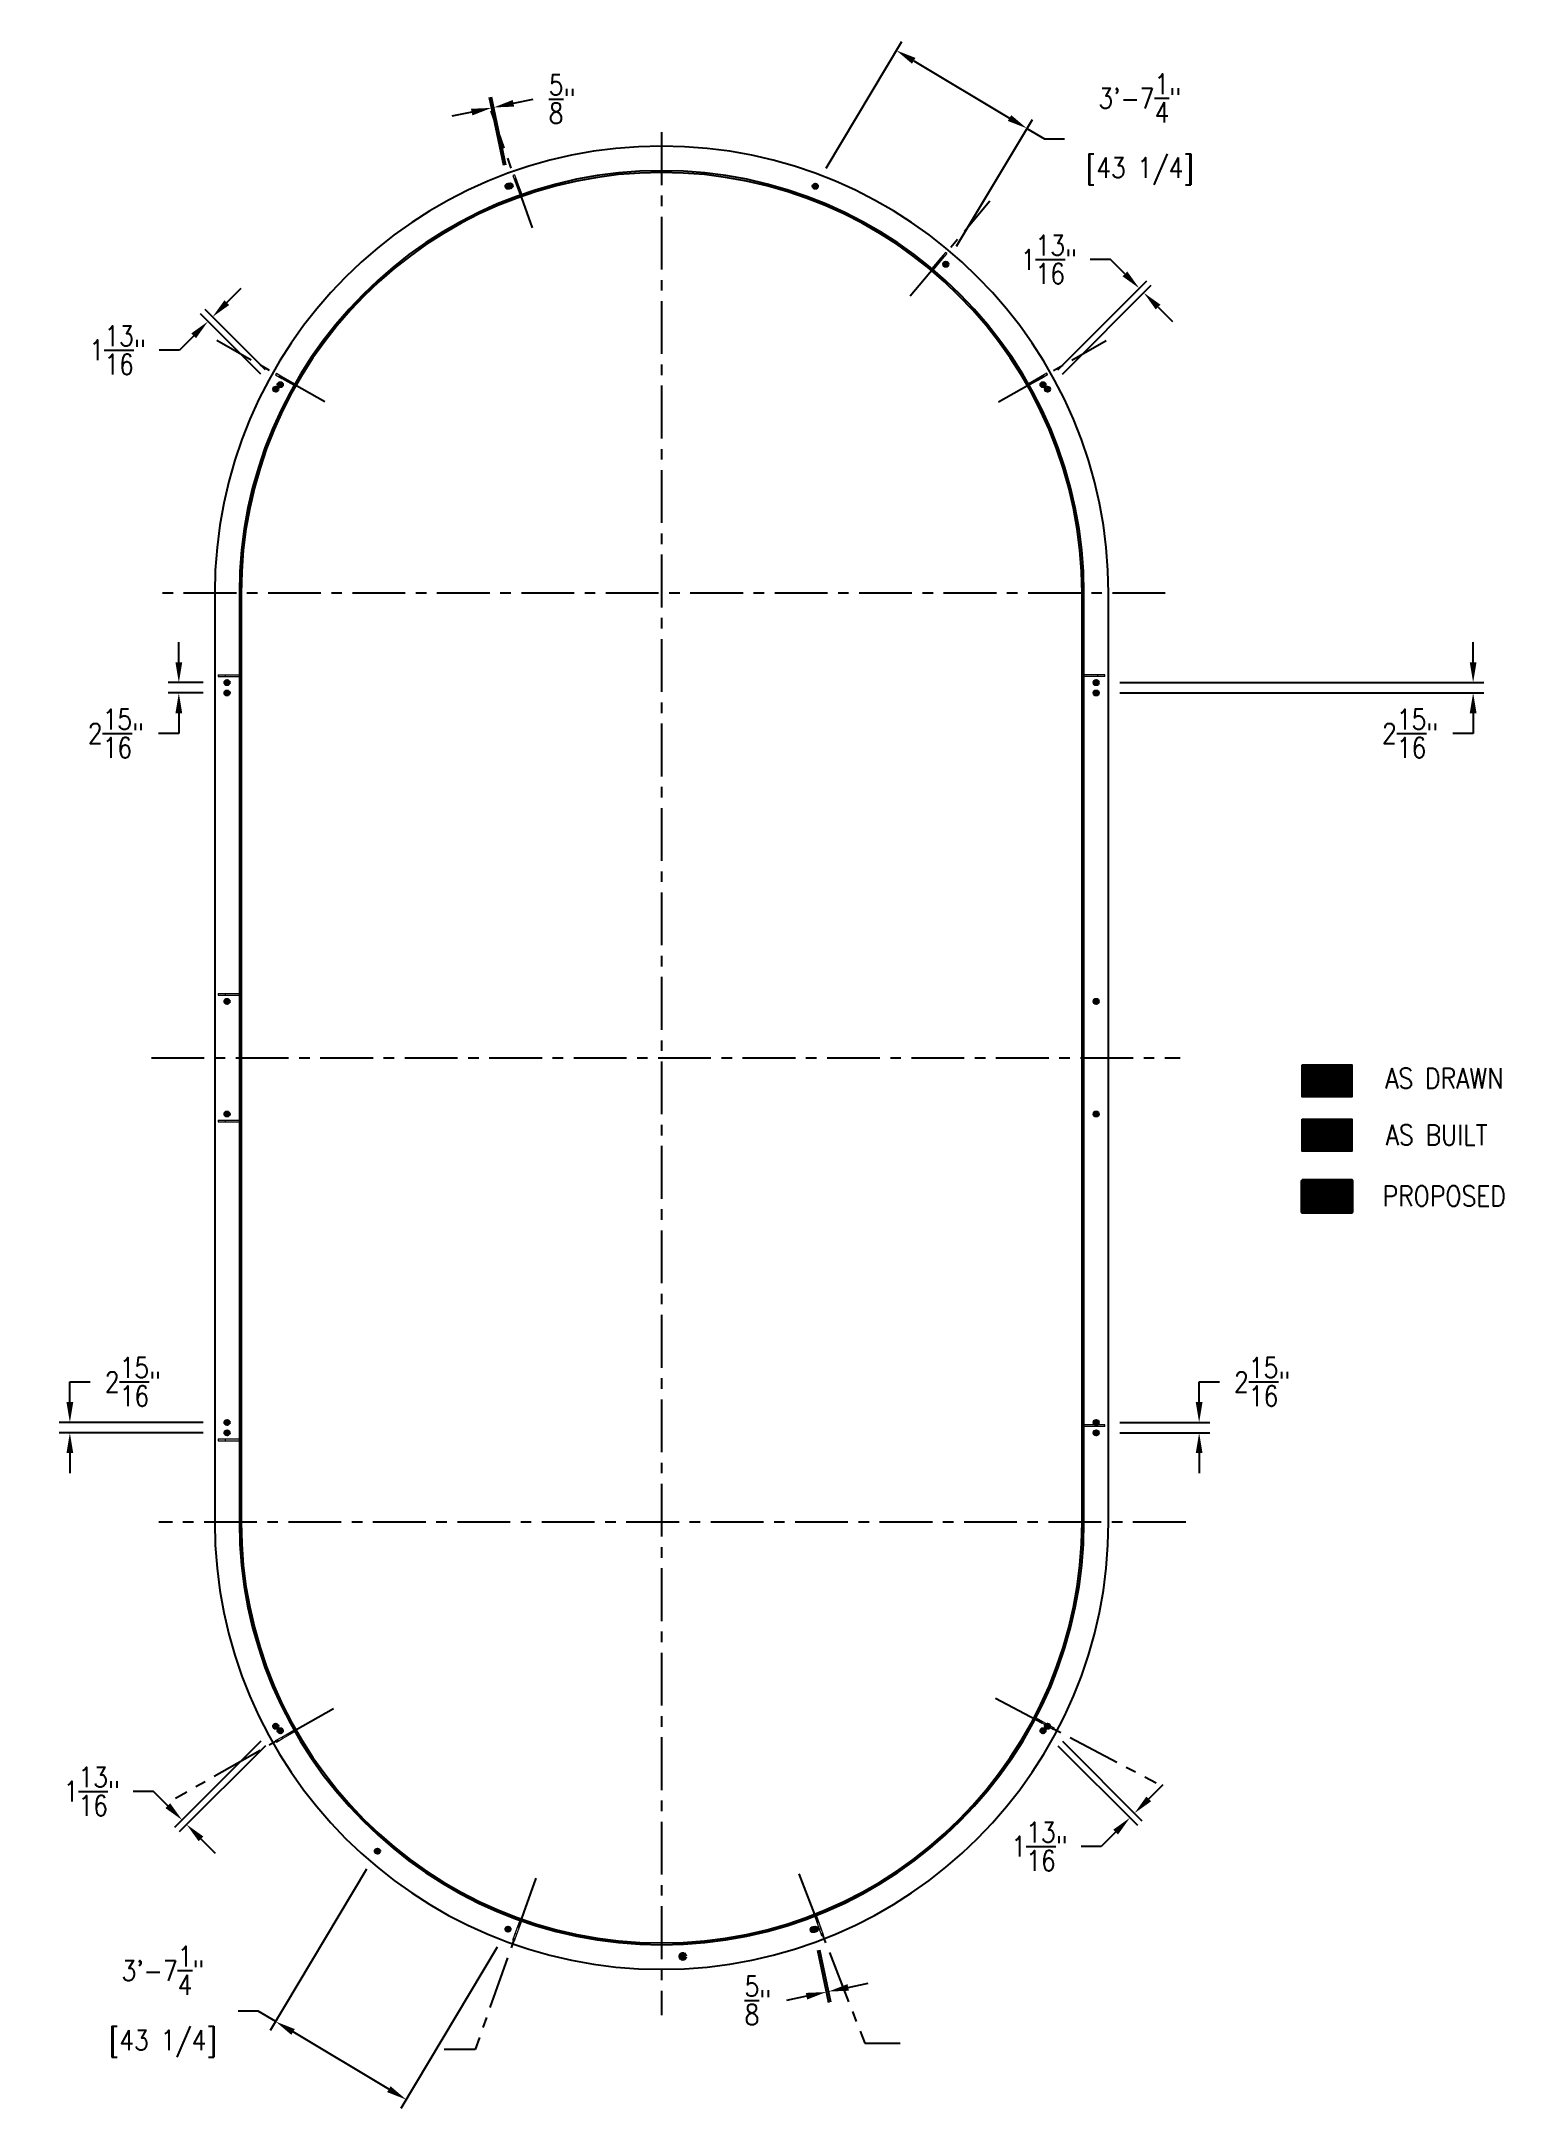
# Model space of a CAD drawing. Extents: x 1655 to 2071, y 233 to 820.
import ezdxf
from ezdxf.enums import TextEntityAlignment as Align

# ---------------------------------------------------------------- set-up
doc = ezdxf.new("R2010")
doc.units = 0
doc.header["$LTSCALE"] = 12
doc.header["$MEASUREMENT"] = 0
doc.header["$PDMODE"] = 33
doc.header["$PDSIZE"] = -0.5
doc.linetypes.add('CENTER', pattern=[2, 1.25, -0.25, 0.25, -0.25])
doc.layers.get('Defpoints').update_dxf_attribs({"linetype": 'CONTINUOUS'})
for name, color, linetype, lineweight in [('AM_0', 7, 'CONTINUOUS', 30), ('Equipment-AM_0', 7, 'CONTINUOUS', 50), ('Equipment-AM_2', 5, 'CONTINUOUS', 50)]:
    doc.layers.add(name, color=color, linetype=linetype, lineweight=lineweight)
for name, color, linetype in [('CENTER', 6, 'CENTER'), ('COVER', 3, 'CONTINUOUS'), ('DIM', 1, 'CONTINUOUS'), ('EXTERNALS', 3, 'CONTINUOUS'), ('SHELL', 40, 'CONTINUOUS')]:
    doc.layers.add(name, color=color, linetype=linetype)
doc.styles.add('ROMANS', font='ROMANS.shx', dxfattribs={"width": 0.85, "height": 5.76})
doc.styles.get("Standard").update_dxf_attribs({"font": 'sanss___.ttf'})
doc.dimstyles.get("Standard").update_dxf_attribs({"dimtxt": 0.18, "dimasz": 0.18, "dimexe": 0.18, "dimexo": 0.0625, "dimgap": 0.09, "dimtad": 0, "dimtih": 1, "dimtoh": 1, "dimdec": 4, "dimzin": 0, "dimdsep": 46, "dimtxsty": 'Standard', "dimcen": 0.09, "dimadec": 0, "dimazin": 0, "dimtfac": 1, "dimtdec": 4, "dimtofl": 0, "dimtmove": 0, "dimatfit": 3, "dimfxl": 1, "dimtolj": 1, "dimtzin": 0, "dimarcsym": 0})

# ---------------------------------------------------------------- blocks, each defined once
blk = doc.blocks.new('A$C85d14db1')
at = {"layer": 'AM_0', "lineweight": 18}
for p, q in [((79.38, 227.27), (76.8, 224.21)), ((76.99, 224.05), (76.8, 224.21)), ((79.76, 226.94), (77.18, 223.88)), ((80.66, 228.8), (79.38, 227.27)), ((79.76, 226.94), (79.38, 227.27)), ((81.05, 228.47), (79.76, 226.94)), ((81.05, 228.47), (80.66, 228.8)), ((109.44, 194.44), (107.71, 193.45)), ((109.69, 194), (107.95, 193.01)), ((109.69, 194), (109.44, 194.44)), ((107.71, 193.45), (104.23, 191.47)), ((107.95, 193.01), (104.48, 191.03)), ((107.95, 193.01), (107.71, 193.45)), ((43.74, -243.75), (43.97, -243.66))]:
    blk.add_line(p, q, dxfattribs=at)
at = {"layer": 'Equipment-AM_0', "lineweight": 18}
for p, q in [((-41.81, 250.86), (-42.28, 250.69)), ((-42.28, 250.69), (-41.59, 248.81)), ((-41.81, 250.86), (-41.12, 248.99)), ((-41.12, 248.99), (-41.59, 248.81)), ((-41.59, 248.81), (-40.22, 245.06)), ((-41.12, 248.99), (-39.75, 245.23)), ((-39.75, 245.23), (-39.99, 245.14)), ((-109.44, 194.44), (-109.69, 194)), ((-109.69, 194), (-107.95, 193.01)), ((-109.44, 194.44), (-107.71, 193.45)), ((-107.71, 193.45), (-107.95, 193.01)), ((-107.95, 193.01), (-104.48, 191.03)), ((-107.71, 193.45), (-104.23, 191.47)), ((-104.35, 191.25), (-104.48, 191.03)), ((-126, 108.82), (-126, 108.32)), ((-126, 108.82), (-124, 108.82)), ((-126, 108.32), (-124, 108.32)), ((-124, 108.82), (-124, 108.32)), ((-124, 108.82), (-120, 108.82)), ((-124, 108.32), (-120, 108.32)), ((124, 108.82), (120, 108.82)), ((124, 108.32), (120, 108.32)), ((124, 108.32), (124, 108.82)), ((126, 108.82), (124, 108.82)), ((126, 108.32), (124, 108.32)), ((126, 108.32), (126, 108.82)), ((-126, 18.25), (-126, 17.75)), ((-126, 18.25), (-124, 18.25)), ((-126, 17.75), (-124, 17.75)), ((-124, 18.25), (-124, 17.75)), ((-124, 18.25), (-120, 18.25)), ((-124, 17.75), (-120, 17.75)), ((-126, -17.75), (-126, -18.25)), ((-126, -17.75), (-124, -17.75)), ((-126, -18.25), (-124, -18.25)), ((-124, -17.75), (-124, -18.25)), ((-124, -17.75), (-120, -17.75)), ((-124, -18.25), (-120, -18.25)), ((124, -104.32), (120, -104.32)), ((124, -104.82), (120, -104.82)), ((124, -104.82), (124, -104.32)), ((126, -104.32), (124, -104.32)), ((126, -104.82), (124, -104.82)), ((126, -104.82), (126, -104.32)), ((-126, -108.32), (-126, -108.82)), ((-126, -108.32), (-124, -108.32)), ((-126, -108.82), (-124, -108.82)), ((-124, -108.32), (-124, -108.82)), ((-124, -108.32), (-120, -108.32)), ((-124, -108.82), (-120, -108.82)), ((106.27, -187.74), (106.39, -187.52)), ((109.87, -189.5), (106.39, -187.52)), ((-109.69, -194), (-107.95, -193.01)), ((-109.44, -194.44), (-107.71, -193.45)), ((-107.95, -193.01), (-104.48, -191.03)), ((-107.95, -193.01), (-107.71, -193.45)), ((-107.71, -193.45), (-104.23, -191.47)), ((-104.48, -191.03), (-104.35, -191.25)), ((109.62, -189.93), (106.15, -187.96)), ((109.62, -189.93), (109.87, -189.5)), ((111.36, -190.92), (109.62, -189.93)), ((111.61, -190.49), (109.87, -189.5)), ((111.36, -190.92), (111.61, -190.49)), ((-109.69, -194), (-109.44, -194.44)), ((-41.59, -248.81), (-40.22, -245.06)), ((-41.12, -248.99), (-39.75, -245.23)), ((-39.99, -245.14), (-39.75, -245.23)), ((44.87, -247.59), (43.5, -243.84)), ((43.74, -243.75), (43.97, -243.66)), ((45.34, -247.42), (43.97, -243.66)), ((-42.28, -250.69), (-41.59, -248.81)), ((-42.28, -250.69), (-41.81, -250.86)), ((-41.81, -250.86), (-41.12, -248.99)), ((-41.59, -248.81), (-41.12, -248.99)), ((44.87, -247.59), (45.34, -247.42)), ((45.56, -249.47), (44.87, -247.59)), ((46.03, -249.3), (45.34, -247.42)), ((45.56, -249.47), (46.03, -249.3))]:
    blk.add_line(p, q, dxfattribs=at)
blk = doc.blocks.new('*D350')
at = {"layer": 'COVER', "color": 0, "lineweight": -2, "transparency": 16777216}
for p, q in [((2062.22, 643.59), (2062.22, 649.35)), ((1961.85, 637.83), (2065.22, 637.83)), ((1961.85, 634.9), (2065.22, 634.9)), ((2062.22, 629.14), (2062.22, 623.38)), ((2062.22, 623.38), (2056.46, 623.38))]:
    blk.add_line(p, q, dxfattribs=at)
at = {"layer": 'COVER', "color": 0, "transparency": 16777216}
for points in [[(2061.26, 643.59), (2063.18, 643.59), (2062.22, 637.83)], [(2061.26, 629.14), (2063.18, 629.14), (2062.22, 634.9)]]:
    blk.add_solid(points, dxfattribs=at)
at = {"layer": 'Defpoints', "color": 0, "transparency": 16777216}
for p in [(1955.85, 637.83), (1955.85, 634.9), (2062.22, 634.9)]:
    blk.add_point(p, dxfattribs=at)
at = {"layer": 'COVER', "color": 0, "transparency": 16777216, "insert": (2044.31, 623.38), "char_height": 5.76, "attachment_point": 5, "style": 'ROMANS'}
blk.add_mtext('\\A1;2{\\H1x;\\S15/16;}"', dxfattribs=at)
blk = doc.blocks.new('*D351')
at = {"layer": 'COVER', "color": 0, "lineweight": -2, "transparency": 16777216}
for p, q in [((1694.4, 643.59), (1694.4, 649.35)), ((1701.35, 637.83), (1691.4, 637.83)), ((1701.35, 634.9), (1691.4, 634.9)), ((1694.4, 629.14), (1694.4, 623.38)), ((1694.4, 623.38), (1688.64, 623.38))]:
    blk.add_line(p, q, dxfattribs=at)
at = {"layer": 'COVER', "color": 0, "transparency": 16777216}
for points in [[(1693.44, 643.59), (1695.36, 643.59), (1694.4, 637.83)], [(1693.44, 629.14), (1695.36, 629.14), (1694.4, 634.9)]]:
    blk.add_solid(points, dxfattribs=at)
at = {"layer": 'Defpoints', "color": 0, "transparency": 16777216}
for p in [(1694.4, 634.9), (1707.35, 637.83), (1707.35, 634.9)]:
    blk.add_point(p, dxfattribs=at)
at = {"layer": 'COVER', "color": 0, "transparency": 16777216, "insert": (1676.5, 623.38), "char_height": 5.76, "attachment_point": 5, "style": 'ROMANS'}
blk.add_mtext('\\A1;2{\\H1x;\\S15/16;}"', dxfattribs=at)
blk = doc.blocks.new('*D352')
at = {"layer": 'COVER', "color": 0, "lineweight": -2, "transparency": 16777216}
for p, q in [((1984.35, 433.41), (1984.35, 439.17)), ((1984.35, 439.17), (1990.11, 439.17)), ((1961.85, 427.65), (1987.35, 427.65)), ((1961.85, 424.71), (1987.35, 424.71)), ((1984.35, 418.95), (1984.35, 413.19))]:
    blk.add_line(p, q, dxfattribs=at)
at = {"layer": 'COVER', "color": 0, "transparency": 16777216}
for points in [[(1983.39, 433.41), (1985.31, 433.41), (1984.35, 427.65)], [(1983.39, 418.95), (1985.31, 418.95), (1984.35, 424.71)]]:
    blk.add_solid(points, dxfattribs=at)
at = {"layer": 'Defpoints', "color": 0, "transparency": 16777216}
for p in [(1955.85, 427.65), (1955.85, 424.71), (1984.35, 427.65)]:
    blk.add_point(p, dxfattribs=at)
at = {"layer": 'COVER', "color": 0, "transparency": 16777216, "insert": (2002.26, 439.17), "char_height": 5.76, "attachment_point": 5, "style": 'ROMANS'}
blk.add_mtext('\\A1;2{\\H1x;\\S15/16;}"', dxfattribs=at)
blk = doc.blocks.new('*D353')
at = {"layer": 'COVER', "color": 0, "lineweight": -2, "transparency": 16777216}
for p, q in [((1663.43, 433.41), (1663.43, 439.17)), ((1663.43, 439.17), (1669.19, 439.17)), ((1701.35, 427.65), (1660.43, 427.65)), ((1701.35, 424.71), (1660.43, 424.71)), ((1663.43, 418.95), (1663.43, 413.19))]:
    blk.add_line(p, q, dxfattribs=at)
at = {"layer": 'COVER', "color": 0, "transparency": 16777216}
for points in [[(1662.47, 433.41), (1664.39, 433.41), (1663.43, 427.65)], [(1662.47, 418.95), (1664.39, 418.95), (1663.43, 424.71)]]:
    blk.add_solid(points, dxfattribs=at)
at = {"layer": 'Defpoints', "color": 0, "transparency": 16777216}
for p in [(1663.43, 427.65), (1707.35, 427.65), (1707.35, 424.71)]:
    blk.add_point(p, dxfattribs=at)
at = {"layer": 'COVER', "color": 0, "transparency": 16777216, "insert": (1681.34, 439.17), "char_height": 5.76, "attachment_point": 5, "style": 'ROMANS'}
blk.add_mtext('\\A1;2{\\H1x;\\S15/16;}"', dxfattribs=at)
blk = doc.blocks.new('*D354')
at = {"layer": 'COVER', "color": 0, "lineweight": -2, "transparency": 16777216}
for p, q in [((1708.05, 745.81), (1712.12, 749.89)), ((1717.7, 725.45), (1700.57, 742.58)), ((1718.98, 726.73), (1701.85, 743.86)), ((1698.62, 736.39), (1694.55, 732.31)), ((1694.55, 732.31), (1688.79, 732.31))]:
    blk.add_line(p, q, dxfattribs=at)
at = {"layer": 'COVER', "color": 0, "transparency": 16777216}
for points in [[(1707.37, 746.49), (1708.73, 745.13), (1703.97, 741.74)], [(1697.94, 737.06), (1699.3, 735.71), (1702.69, 740.46)]]:
    blk.add_solid(points, dxfattribs=at)
at = {"layer": 'Defpoints', "color": 0, "transparency": 16777216}
for p in [(1703.97, 741.74), (1723.22, 722.49), (1721.94, 721.21)]:
    blk.add_point(p, dxfattribs=at)
at = {"layer": 'COVER', "color": 0, "transparency": 16777216, "insert": (1676.99, 732.31), "char_height": 5.76, "attachment_point": 5, "style": 'ROMANS'}
blk.add_mtext('\\A1;1{\\H1x;\\S13/16;}"', dxfattribs=at)
blk = doc.blocks.new('*D355')
at = {"layer": 'COVER', "color": 0, "lineweight": -2, "transparency": 16777216}
for p, q in [((1777.62, 799.93), (1771.98, 798.75)), ((1786.71, 784.74), (1782.64, 804.06)), ((1787.3, 784.86), (1783.23, 804.18)), ((1789.49, 802.43), (1795.12, 803.62))]:
    blk.add_line(p, q, dxfattribs=at)
at = {"layer": 'COVER', "color": 0, "transparency": 16777216}
for points in [[(1777.42, 800.87), (1777.82, 798.99), (1783.26, 801.12)], [(1789.29, 803.37), (1789.69, 801.49), (1783.85, 801.24)]]:
    blk.add_solid(points, dxfattribs=at)
at = {"layer": 'Defpoints', "color": 0, "transparency": 16777216}
for p in [(1783.85, 801.24), (1787.94, 778.87), (1788.54, 778.99)]:
    blk.add_point(p, dxfattribs=at)
at = {"layer": 'COVER', "color": 0, "transparency": 16777216, "insert": (1803.3, 803.62), "char_height": 5.76, "attachment_point": 5, "style": 'ROMANS'}
blk.add_mtext('\\A1;{\\H1x;\\S5/8;}"', dxfattribs=at)
blk = doc.blocks.new('*D356')
at = {"layer": 'COVER', "color": 0, "lineweight": -2, "transparency": 16777216}
for p, q in [((1878.33, 784.01), (1899.84, 820.03)), ((1903.25, 814.5), (1930.47, 798.25)), ((1915.44, 761.85), (1936.95, 797.87)), ((1935.41, 795.29), (1940.36, 792.34)), ((1940.36, 792.34), (1946.12, 792.34))]:
    blk.add_line(p, q, dxfattribs=at)
at = {"layer": 'COVER', "color": 0, "transparency": 16777216}
for points in [[(1903.74, 815.33), (1902.75, 813.68), (1898.3, 817.45)], [(1930.96, 799.07), (1929.98, 797.42), (1935.41, 795.29)]]:
    blk.add_solid(points, dxfattribs=at)
at = {"layer": 'Defpoints', "color": 0, "transparency": 16777216}
for p in [(1935.41, 795.29), (1875.26, 778.86), (1912.37, 756.7)]:
    blk.add_point(p, dxfattribs=at)
at = {"layer": 'COVER', "color": 0, "transparency": 16777216, "char_height": 5.76, "attachment_point": 5, "style": 'ROMANS'}
for s, insert in [('\\A1;3\'-7{\\H1x;\\S1/4;}"', (1967.47, 803.86)), ('\\A1;[43 1/4]', (1967.47, 783.15))]:
    blk.add_mtext(s, dxfattribs=dict(at, insert=insert))
blk = doc.blocks.new('*D357')
at = {"layer": 'COVER', "color": 0, "lineweight": -2, "transparency": 16777216}
for p, q in [((1959.19, 758.02), (1953.43, 758.02)), ((1963.26, 753.95), (1959.19, 758.02)), ((1944.21, 726.74), (1969.46, 752)), ((1945.5, 725.45), (1970.74, 750.72)), ((1972.7, 744.53), (1976.77, 740.46))]:
    blk.add_line(p, q, dxfattribs=at)
at = {"layer": 'COVER', "color": 0, "transparency": 16777216}
for points in [[(1963.94, 754.63), (1962.58, 753.27), (1967.34, 749.88)], [(1973.37, 745.21), (1972.02, 743.85), (1968.62, 748.6)]]:
    blk.add_solid(points, dxfattribs=at)
at = {"layer": 'Defpoints', "color": 0, "transparency": 16777216}
for p in [(1967.34, 749.88), (1939.97, 722.49), (1941.26, 721.21)]:
    blk.add_point(p, dxfattribs=at)
at = {"layer": 'COVER', "color": 0, "transparency": 16777216, "insert": (1941.63, 758.02), "char_height": 5.76, "attachment_point": 5, "style": 'ROMANS'}
blk.add_mtext('\\A1;1{\\H1x;\\S13/16;}"', dxfattribs=at)
blk = doc.blocks.new('*D358')
at = {"layer": 'COVER', "color": 0, "lineweight": -2, "transparency": 16777216}
for p, q in [((1944.22, 335.81), (1966.81, 313.21)), ((1945.5, 337.09), (1968.09, 314.49)), ((1970.05, 320.69), (1974.12, 324.76)), ((1956.55, 307.19), (1950.79, 307.19)), ((1960.62, 311.26), (1956.55, 307.19))]:
    blk.add_line(p, q, dxfattribs=at)
at = {"layer": 'COVER', "color": 0, "transparency": 16777216}
for points in [[(1969.37, 321.37), (1970.72, 320.01), (1965.97, 316.62)], [(1959.94, 311.94), (1961.3, 310.58), (1964.69, 315.34)]]:
    blk.add_solid(points, dxfattribs=at)
at = {"layer": 'Defpoints', "color": 0, "transparency": 16777216}
for p in [(1941.25, 341.33), (1939.97, 340.05), (1964.69, 315.34)]:
    blk.add_point(p, dxfattribs=at)
at = {"layer": 'COVER', "color": 0, "transparency": 16777216, "insert": (1938.99, 307.19), "char_height": 5.76, "attachment_point": 5, "style": 'ROMANS'}
blk.add_mtext('\\A1;1{\\H1x;\\S13/16;}"', dxfattribs=at)
blk = doc.blocks.new('*D359')
at = {"layer": 'COVER', "color": 0, "lineweight": -2, "transparency": 16777216}
for p, q in [((1875.9, 277.68), (1879.01, 262.89)), ((1876.49, 277.81), (1879.61, 263.01)), ((1872.76, 264.64), (1867.12, 263.45)), ((1884.62, 267.13), (1890.26, 268.32))]:
    blk.add_line(p, q, dxfattribs=at)
at = {"layer": 'COVER', "color": 0, "transparency": 16777216}
for points in [[(1872.56, 265.57), (1872.96, 263.7), (1878.39, 265.82)], [(1884.43, 268.07), (1884.82, 266.19), (1878.99, 265.95)]]:
    blk.add_solid(points, dxfattribs=at)
at = {"layer": 'Defpoints', "color": 0, "transparency": 16777216}
for p in [(1874.66, 283.55), (1875.25, 283.68), (1878.39, 265.82)]:
    blk.add_point(p, dxfattribs=at)
at = {"layer": 'COVER', "color": 0, "transparency": 16777216, "insert": (1858.94, 263.45), "char_height": 5.76, "attachment_point": 5, "style": 'ROMANS'}
blk.add_mtext('\\A1;{\\H1x;\\S5/8;}"', dxfattribs=at)
blk = doc.blocks.new('*D360')
at = {"layer": 'COVER', "color": 0, "lineweight": -2, "transparency": 16777216}
for p, q in [((1747.75, 300.69), (1720.38, 254.85)), ((1784.87, 278.53), (1757.49, 232.69)), ((1716.97, 260.38), (1711.21, 260.38)), ((1721.92, 257.43), (1716.97, 260.38)), ((1754.08, 238.22), (1726.86, 254.47))]:
    blk.add_line(p, q, dxfattribs=at)
at = {"layer": 'COVER', "color": 0, "transparency": 16777216}
for points in [[(1727.35, 255.3), (1726.37, 253.65), (1721.92, 257.43)], [(1754.58, 239.04), (1753.59, 237.39), (1759.03, 235.26)]]:
    blk.add_solid(points, dxfattribs=at)
at = {"layer": 'Defpoints', "color": 0, "transparency": 16777216}
for p in [(1750.83, 305.84), (1787.94, 283.68), (1721.92, 257.43)]:
    blk.add_point(p, dxfattribs=at)
at = {"layer": 'COVER', "color": 0, "transparency": 16777216, "char_height": 5.76, "attachment_point": 5, "style": 'ROMANS'}
for s, insert in [('\\A1;3\'-7{\\H1x;\\S1/4;}"', (1689.86, 271.9)), ('\\A1;[43 1/4]', (1689.86, 251.19))]:
    blk.add_mtext(s, dxfattribs=dict(at, insert=insert))
blk = doc.blocks.new('*D361')
at = {"layer": 'COVER', "color": 0, "lineweight": -2, "transparency": 16777216}
for p, q in [((1717.7, 337.09), (1693.21, 312.58)), ((1718.98, 335.81), (1694.49, 311.29)), ((1687.18, 322.84), (1681.42, 322.84)), ((1691.25, 318.77), (1687.18, 322.84)), ((1700.69, 309.35), (1704.76, 305.27))]:
    blk.add_line(p, q, dxfattribs=at)
at = {"layer": 'COVER', "color": 0, "transparency": 16777216}
for points in [[(1691.93, 319.45), (1690.58, 318.09), (1695.33, 314.7)], [(1701.37, 310.02), (1700.01, 308.67), (1696.61, 313.42)]]:
    blk.add_solid(points, dxfattribs=at)
at = {"layer": 'Defpoints', "color": 0, "transparency": 16777216}
for p in [(1721.94, 341.34), (1723.22, 340.05), (1695.33, 314.7)]:
    blk.add_point(p, dxfattribs=at)
at = {"layer": 'COVER', "color": 0, "transparency": 16777216, "insert": (1669.63, 322.84), "char_height": 5.76, "attachment_point": 5, "style": 'ROMANS'}
blk.add_mtext('\\A1;1{\\H1x;\\S13/16;}"', dxfattribs=at)

msp = doc.modelspace()

# ---------------------------------------------------------------- hatches: boundary and pattern name
at = {"layer": 'COVER'}
h = msp.add_hatch(dxfattribs=at)
h.set_pattern_fill('ANSI31', color=256)
h.paths.add_polyline_path([(1722.69219, 721.20937, 1), (1721.19219, 721.20937, 1)])
h.paths.add_polyline_path([(1788.69219, 778.86562, 1), (1787.19219, 778.86562, 1)])
h.paths.add_polyline_path([(1913.1175, 756.69927, 1), (1911.6175, 756.69927, 1)])
h.paths.add_polyline_path([(1939.22344, 722.49062, 1), (1940.72344, 722.49062, 1)])
h.paths.add_polyline_path([(1955.84844, 637.83437, 1), (1954.34844, 637.83437, 1)])
h.paths.add_polyline_path([(1954.34844, 547.27187, 1), (1955.84844, 547.27187, 1)])
h.paths.add_polyline_path([(1955.84844, 515.27187, 1), (1954.34844, 515.27187, 1)])
h.paths.add_polyline_path([(1954.34844, 424.70937, 1), (1955.84844, 424.70937, 1)])
h.paths.add_polyline_path([(1940.72344, 340.05312, 1), (1939.22344, 340.05312, 1)])
h.paths.add_polyline_path([(1875.41094, 283.55312, 1), (1873.91094, 283.55312, 1)])
h.paths.add_polyline_path([(1787.19173, 283.68233, 1), (1788.69173, 283.68233, 1)])
h.paths.add_polyline_path([(1722.68904, 341.33621, 1), (1721.18904, 341.33621, 1)])
h.paths.add_polyline_path([(1708.84844, 427.64687, 1), (1707.34844, 427.64687, 1)])
h.paths.add_polyline_path([(1708.84844, 515.27187, 1), (1707.34844, 515.27187, 1)])
h.paths.add_polyline_path([(1708.84844, 547.27187, 1), (1707.34844, 547.27187, 1)])
h.paths.add_polyline_path([(1707.34844, 634.89687, 1), (1708.84844, 634.89687, 1)])
h = msp.add_hatch(dxfattribs=at)
h.set_pattern_fill('ANSI31', color=256)
h.paths.add_polyline_path([(2027.72163, 529.23827), (2013.66328, 529.23827), (2013.66328, 520.14792), (2027.72163, 520.14792)])
at = {"layer": 'COVER', "true_color": 0xcd2027}
h = msp.add_hatch(dxfattribs=at)
h.set_pattern_fill('ANSI31', color=242)
h.set_pattern_definition([(45, (0, -15.423), (-0.088388348, 0.088388348), [])])
h.paths.add_polyline_path([(2027.72163, 513.81527), (2013.66328, 513.81527), (2013.66328, 504.72492), (2027.72163, 504.72492)])
at = {"layer": 'COVER'}
h = msp.add_hatch(dxfattribs=at)
h.set_pattern_fill('ANSI31', color=5)
h.paths.add_polyline_path([(1837.59844, 275.94625, -0.001518573), (1836.84922, 275.91208, 0.40092673), (1837.59844, 275.19625)])
h.paths.add_polyline_path([(1837.59844, 276.69625, 0.414213562), (1836.84844, 275.94625, 0.011394547), (1836.84922, 275.91208, 0.001518573), (1837.59844, 275.94625)])
h.paths.add_polyline_path([(1837.59844, 276.69625), (1837.59844, 275.94625, 0.001518573), (1838.34744, 275.98497, 0.399165131)])
h.paths.add_polyline_path([(1838.34844, 275.94625, 0.012913344), (1838.34744, 275.98497, -0.001518573), (1837.59844, 275.94625), (1837.59844, 275.19625, 0.414213562)])
at = {"layer": 'DIM', "true_color": 0xcd2027}
h = msp.add_hatch(dxfattribs=at)
h.set_pattern_fill('ANSI31', color=242)
h.paths.add_polyline_path([(1708.84844, 637.83437, 1), (1707.34844, 637.83437, 1)])
h.paths.add_polyline_path([(1723.97344, 722.49062, 1), (1722.47344, 722.49062, 1)])
h.paths.add_polyline_path([(1789.28594, 778.99062, 1), (1787.78594, 778.99062, 1)])
h.paths.add_polyline_path([(1876.00516, 778.8614, 1), (1874.50516, 778.8614, 1)])
h.paths.add_polyline_path([(1940.50785, 721.20753, 1), (1942.00785, 721.20753, 1)])
h.paths.add_polyline_path([(1955.84844, 634.89687, 1), (1954.34844, 634.89687, 1)])
h.paths.add_polyline_path([(1955.84844, 427.64687, 1), (1954.34844, 427.64687, 0.301221546), (1954.80604, 426.95622), (1955.39084, 426.95622, 0.301221546)])
h.paths.add_polyline_path([(1941.22048, 341.33737), (1940.59604, 341.69309, 0.125329783), (1940.50469, 341.33437, 0.762048443), (1941.89916, 340.95075)])
h.paths.add_polyline_path([(1941.99168, 341.47348), (1941.46797, 341.77182), (1941.31142, 341.49702), (1941.98033, 341.14477, 0.063978538), (1942.00469, 341.33437, 0.046675253)])
h.paths.add_polyline_path([(1940.6878, 341.82542, 0.053830958), (1940.59604, 341.69309), (1941.22048, 341.33737), (1941.31142, 341.49702)])
h.paths.add_polyline_path([(1941.46797, 341.77182), (1940.99851, 342.03926, 0.127781634), (1940.6878, 341.82542), (1941.31142, 341.49702)])
h.paths.add_polyline_path([(1940.99851, 342.03926), (1941.46797, 341.77182), (1941.99168, 341.47348, 0.462506021)])
h.paths.add_polyline_path([(1941.31142, 341.49702), (1941.22048, 341.33737), (1941.89916, 340.95075, 0.070455314), (1941.98033, 341.14477)])
h.paths.add_polyline_path([(1876.00469, 283.67812, 0.61129589), (1874.81651, 284.28681, -0.354257167), (1875.41094, 283.55312, -0.241236953), (1875.09912, 282.94443, 0.476824379)])
h.paths.add_polyline_path([(1750.07938, 305.84446, 1), (1751.57938, 305.84446, 1)])
h.paths.add_polyline_path([(1723.97344, 340.05312, 1), (1722.47344, 340.05312, 1)])
h.paths.add_polyline_path([(1708.84844, 424.70937, 1), (1707.34844, 424.70937, 1)])
at = {"layer": 'Equipment-AM_2'}
h = msp.add_hatch(dxfattribs=at)
h.set_pattern_fill('ANSI31', color=5)
h.set_pattern_definition([(45, (0, -32.80587), (-0.088388348, 0.088388348), [])])
h.paths.add_polyline_path([(2027.72163, 496.4324), (2013.66328, 496.4324), (2013.66328, 487.34205), (2027.72163, 487.34205)])

# ---------------------------------------------------------------- linework, layer by layer
at = {"layer": 'CENTER'}
for p, q in [((1794.86228, 767.05999), (1783.1129, 800.25472)), ((1831.59844, 794.20611), (1831.59844, 259.29089)), ((1902.24935, 747.71102), (1924.84574, 774.71733)), ((1735.86006, 717.63806), (1705.2399, 735.02609)), ((1927.33682, 717.63806), (1957.95698, 735.02609)), ((1974.74371, 663.27187), (1688.45317, 663.27187)), ((1686.60378, 531.27187), (1978.93869, 531.27187)), ((1980.55415, 399.27187), (1688.67933, 399.27187)), ((1926.46926, 349.3129), (1972.15634, 325.25409)), ((1738.36153, 346.32616), (1693.46129, 320.82902)), ((1795.82213, 298.19553), (1778.59328, 249.52005)), ((1870.5652, 299.38212), (1889.33048, 251.27806)), ((1778.59328, 249.52005), (1769.82191, 249.52005)), ((1889.33048, 251.27806), (1899.40761, 251.27806))]:
    msp.add_line(p, q, dxfattribs=at)
at = {"layer": 'COVER'}
for points in [[(2013.66328, 529.23827), (2027.72163, 529.23827), (2027.72163, 520.14792), (2013.66328, 520.14792)], [(2013.66328, 513.81527), (2027.72163, 513.81527), (2027.72163, 504.72492), (2013.66328, 504.72492)]]:
    msp.add_lwpolyline(points, close=True, dxfattribs=at)
at = {"layer": 'DIM'}
for centre in [(1788.53594, 778.99062), (1875.25516, 778.8614), (1723.22344, 722.49062), (1941.25785, 721.20753), (1708.09844, 637.83437), (1955.09844, 634.89687), (1708.09844, 424.70937), (1955.09844, 427.64687), (1723.22344, 340.05312), (1941.25469, 341.33437), (1750.82938, 305.84446), (1875.25469, 283.67812)]:
    msp.add_circle(centre, 0.75, dxfattribs=at)
at = {"layer": 'Equipment-AM_2'}
msp.add_lwpolyline([(2013.66328, 496.4324), (2027.72163, 496.4324), (2027.72163, 487.34205), (2013.66328, 487.34205)], close=True, dxfattribs=at)
msp.add_circle((1837.59844, 275.94625), 0.75, dxfattribs=at)
at = {"layer": 'EXTERNALS'}
for centre in [(1787.94219, 778.86562), (1912.3675, 756.69927), (1939.97344, 722.49062), (1721.94219, 721.20937), (1708.09844, 634.89687), (1955.09844, 637.83437), (1708.09844, 427.64687), (1955.09844, 424.70937), (1721.93904, 341.33621), (1939.97344, 340.05312), (1787.94173, 283.68233), (1874.66094, 283.55312)]:
    msp.add_circle(centre, 0.75, dxfattribs=at)
at = {"layer": 'SHELL'}
for p, q in [((1704.59844, 663.27187), (1704.59844, 399.27187)), ((1958.59844, 399.27187), (1958.59844, 663.27187))]:
    msp.add_line(p, q, dxfattribs=at)
for points in [[(1951.59844, 663.27187, 1), (1711.59844, 663.27187), (1711.59844, 399.27187, 1), (1951.59844, 399.27187)], [(1951.09844, 663.27187, 1), (1712.09844, 663.27187), (1712.09844, 399.27187, 1), (1951.09844, 399.27187)]]:
    msp.add_lwpolyline(points, format="xyb", close=True, dxfattribs=at)
for centre in [(1708.09844, 547.27187), (1708.09844, 547.27187), (1955.09844, 547.27187), (1955.09844, 547.27187), (1708.09844, 515.27187), (1708.09844, 515.27187), (1955.09844, 515.27187), (1955.09844, 515.27187)]:
    msp.add_circle(centre, 0.75, dxfattribs=at)
for centre, start, end in [((1831.59844, 663.27187), 0, 180), ((1831.59844, 399.27187), 180, 0)]:
    msp.add_arc(centre, 127, start, end, dxfattribs=at)

# ---------------------------------------------------------------- block references
at = {"layer": 'COVER'}
msp.add_blockref('A$C85d14db1', (1831.59844, 531.27187), dxfattribs=at)

# ---------------------------------------------------------------- texts
at = {"layer": 'DIM', "style": 'ROMANS', "width": 0.85}
for s, p in [('AS DRAWN', (2054.00348, 522.50962)), ('AS BUILT', (2051.82935, 506.45016)), ('PROPOSED', (2054.0037, 489.06729))]:
    msp.add_text(s, height=5.76, dxfattribs=at).set_placement(p, align=Align.CENTER)

# ---------------------------------------------------------------- dimensions: what is measured, and where the dimension line sits
at = {"layer": 'COVER'}
for p1, p2, distance, picture, middle in [((1875.25516, 778.8614), (1912.3675, 756.69927), 44.95082, '*D356', (1967.47244, 792.33933)), ((1787.94219, 778.86562), (1788.53594, 778.99062), 22.74219, '*D355', (1803.30428, 803.61822)), ((1941.25785, 721.20753), (1939.97344, 722.49062), -38.71666, '*D357', (1941.6319, 758.02315)), ((1723.22344, 340.05312), (1721.93904, 341.33621), 37.65063, '*D361', (1669.62533, 322.84125)), ((1941.25469, 341.33437), (1939.97344, 340.05312), 34.95665, '*D358', (1938.99137, 307.18917)), ((1787.94173, 283.68233), (1750.82938, 305.84446), 56.39373, '*D360', (1689.85762, 260.37992)), ((1875.25469, 283.67812), (1874.66094, 283.55312), 18.11973, '*D359', (1858.94033, 263.44882))]:
    dim = msp.add_aligned_dim(p1=p1, p2=p2, distance=distance, dimstyle='Standard', override={"dimscale": 48, "dimtxt": 5.76, "dimasz": 0.12, "dimexe": 0.0625, "dimexo": 0.125, "dimgap": 0.1, "dimzin": 3, "dimlunit": 4, "dimpost": '\\X', "dimtxsty": 'ROMANS', "dimcen": 0}, dxfattribs=at)
    dim.commit()
    dim.dimension.update_dxf_attribs({"geometry": picture, "text_midpoint": middle})
dim = msp.add_linear_dim(base=(1703.97436, 741.7397), p1=(1721.94219, 721.20937), p2=(1723.22344, 722.49062), angle=45, dimstyle='Standard', override={"dimscale": 48, "dimtxt": 5.76, "dimasz": 0.12, "dimexe": 0.0625, "dimexo": 0.125, "dimgap": 0.1, "dimzin": 3, "dimlunit": 4, "dimpost": '\\X', "dimtxsty": 'ROMANS', "dimcen": 0}, dxfattribs=at)
dim.commit()
dim.dimension.update_dxf_attribs({"geometry": '*D354', "text_midpoint": (1676.99296, 732.31258), "dimtype": 161})
for base, p1, p2, picture, middle in [((1694.40176, 634.89687), (1707.34844, 637.83437), (1707.34844, 634.89687), '*D351', (1676.49776, 623.37687)), ((2062.21536, 634.89687), (1955.84844, 637.83437), (1955.84844, 634.89687), '*D350', (2044.31136, 623.37687)), ((1663.4314, 427.64687), (1707.34844, 424.70937), (1707.34844, 427.64687), '*D353', (1681.3354, 439.16687)), ((1984.35412, 427.64687), (1955.84844, 424.70937), (1955.84844, 427.64687), '*D352', (2002.25812, 439.16687))]:
    dim = msp.add_linear_dim(base=base, p1=p1, p2=p2, angle=90, dimstyle='Standard', override={"dimscale": 48, "dimtxt": 5.76, "dimasz": 0.12, "dimexe": 0.0625, "dimexo": 0.125, "dimgap": 0.1, "dimzin": 3, "dimlunit": 4, "dimpost": '\\X', "dimtxsty": 'ROMANS', "dimcen": 0}, dxfattribs=at)
    dim.commit()
    dim.dimension.update_dxf_attribs({"geometry": picture, "text_midpoint": middle})

doc.saveas('drawing.dxf')
